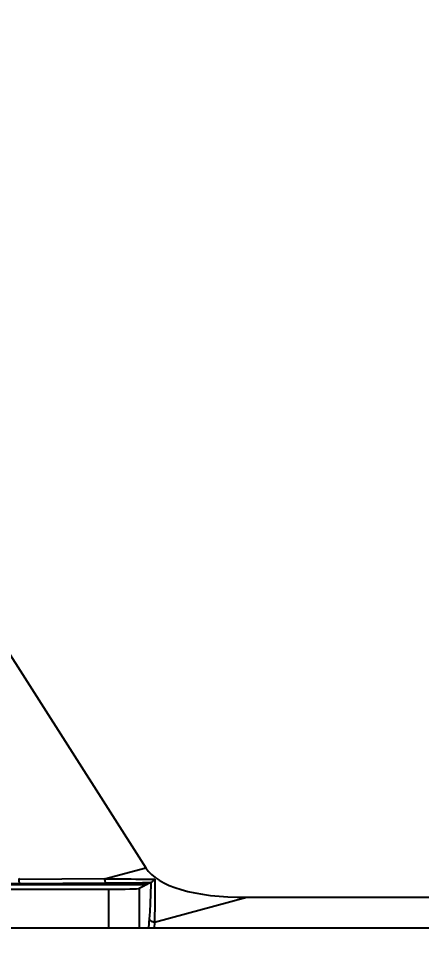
# Model space of a CAD drawing. Header units: millimetres. Extents: x 620 to 19791, y 2539 to 6969.
# Drawn here: x 2719 to 2758.3, y 3647.8 to 3739.6 of the extents above; entities that cross this region are included whole.
import ezdxf

# ---------------------------------------------------------------- set-up
doc = ezdxf.new("R2010")
doc.units = ezdxf.units.MM
doc.styles.get("Standard").update_dxf_attribs({"font": 'arial.ttf'})
doc.dimstyles.new('缩小5倍', dxfattribs={"dimtxt": 40, "dimasz": 20, "dimexe": 1, "dimexo": 0.2, "dimgap": 0, "dimtad": 1, "dimtoh": 1, "dimdec": 1, "dimzin": 9, "dimdsep": 46, "dimtxsty": 'Standard', "dimblk": '_FILLED', "dimcen": 0.2, "dimclrd": 256, "dimclre": 256, "dimclrt": 256, "dimadec": 1, "dimazin": 2, "dimtfac": 1, "dimtdec": 1, "dimtofl": 0, "dimtmove": 0, "dimatfit": 3, "dimldrblk": '_FILLED', "dimfxl": 1, "dimtolj": 1, "dimtzin": 0, "dimarcsym": 0})

# ---------------------------------------------------------------- blocks, each defined once
blk = doc.blocks.new('_FILLED')
at = {"color": 0, "linetype": 'ByBlock'}
blk.add_solid([(0, 0), (-1, 0.15), (-1, -0.15)], dxfattribs=at)
blk = doc.blocks.new('*D14')
at = {"lineweight": -2, "transparency": 16777216}
for p, q in [((3089.504, 3675.878), (3089.904, 3675.878)), ((3089.704, 3675.678), (3089.704, 3676.078)), ((3054.511, 3567.513), (3082.291, 3653.052)), ((2653.965, 3567.513), (3054.511, 3567.513))]:
    blk.add_line(p, q, dxfattribs=at)
at = {"layer": 'Defpoints', "color": 0, "transparency": 16777216}
for p in [(3090.939, 3679.683), (3088.468, 3672.074)]:
    blk.add_point(p, dxfattribs=at)
at = {"lineweight": -2, "transparency": 16777216, "xscale": 20, "yscale": 20, "zscale": 20, "rotation": 72.00816518130267}
blk.add_blockref('_FILLED', (3088.468, 3672.074), dxfattribs=at)
at = {"lineweight": 5, "transparency": 16777216, "insert": (2854.238, 3593.802), "char_height": 40, "attachment_point": 5}
blk.add_mtext('\\A1;4-∅8mm [∅3/8"]', dxfattribs=at)

msp = doc.modelspace()

# ---------------------------------------------------------------- linework, layer by layer
at = {"color": 7, "linetype": 'Continuous'}
for p, q in [((2543.2755, 3952.09196), (2731.41596, 3656.77059)), ((2727.40074, 3655.68845), (2731.41596, 3656.77059)), ((2727.40074, 3655.68845), (2719.07821, 3655.62127)), ((2696.86266, 3655.12592), (2731.5451, 3655.12592)), ((2700.61097, 3654.67552), (2727.79679, 3654.67552)), ((2711.7148, 3655.21268), (2719.1519, 3655.21268)), ((2719.1519, 3655.21268), (2727.54485, 3655.28043)), ((2727.79679, 3654.67552), (2727.79679, 3650.87829)), ((2731.91696, 3655.31172), (2730.79268, 3654.74997)), ((2730.79268, 3654.74997), (2730.79268, 3650.87829)), ((2732.26902, 3651.44801), (2741.28648, 3653.87829)), ((2741.28648, 3653.87829), (2761.47335, 3653.87829)), ((2731.76971, 3651.84801), (2731.70195, 3650.87829)), ((3124.70388, 3650.87829), (2525.20388, 3650.87829)), ((2732.26902, 3651.44801), (2732.22921, 3650.87829))]:
    msp.add_line(p, q, dxfattribs=at)
for centre, major_axis, ratio, start_param, end_param in [((2754.64412, 3663.87829), (23.56471, 6.35089), 0.32779468, -3.03912345, -2.25892049), ((2717.41713, 3655.71251), (1.66086, -0.10499), 0.29433687, 0.02804534, 0.21155512), ((2727.79679, 3654.75408), (3, 0), 0.02618592, -1.57079633, -0.05235988)]:
    msp.add_ellipse(centre, major_axis=major_axis, ratio=ratio, start_param=start_param, end_param=end_param, dxfattribs=at)
for points, knots in [([(2719.1519, 3655.21268), (2719.1496, 3655.21308), (2719.14612, 3655.21485), (2719.14214, 3655.21844), (2719.13764, 3655.22376), (2719.13226, 3655.23278), (2719.12627, 3655.24631), (2719.12045, 3655.26314), (2719.11481, 3655.28319), (2719.10943, 3655.30633), (2719.1023, 3655.34281), (2719.09453, 3655.39489), (2719.08711, 3655.46407), (2719.08147, 3655.54056), (2719.07908, 3655.5938), (2719.07821, 3655.62127)], [0, 0, 0, 0, 0.01655074, 0.02653829, 0.03799154, 0.06582694, 0.10071804, 0.14284398, 0.19213942, 0.24841949, 0.3113858, 0.45585381, 0.62189004, 0.80498889, 1, 1, 1, 1]), ([(2727.40074, 3655.68845), (2727.40244, 3655.6611), (2727.4071, 3655.60797), (2727.41808, 3655.53167), (2727.43258, 3655.46248), (2727.44776, 3655.41047), (2727.46163, 3655.37413), (2727.47221, 3655.35087), (2727.48331, 3655.33067), (2727.49487, 3655.31367), (2727.50681, 3655.29998), (2727.51911, 3655.28968), (2727.53175, 3655.2829), (2727.54058, 3655.28079), (2727.54485, 3655.28043)], [0, 0, 0, 0, 0.18189474, 0.35381425, 0.51135381, 0.65082357, 0.71286841, 0.76942079, 0.82035501, 0.86567066, 0.90558103, 0.94059075, 0.97159764, 1, 1, 1, 1]), ([(2727.40074, 3655.68845), (2727.80782, 3655.68519), (2729.44409, 3655.67192), (2731.08035, 3655.65782), (2732.30953, 3655.64672)], [0, 0, 0, 0, 0.24878617, 1, 1, 1, 1]), ([(2731.92374, 3655.31341), (2731.92523, 3655.31366), (2731.92853, 3655.3146), (2731.93621, 3655.31782), (2731.94766, 3655.32428), (2731.96329, 3655.3346), (2731.98141, 3655.34779), (2732.00167, 3655.36353), (2732.02379, 3655.38154), (2732.04754, 3655.40159), (2732.08209, 3655.43162), (2732.12803, 3655.47301), (2732.18578, 3655.52684), (2732.24683, 3655.58525), (2732.28833, 3655.62582), (2732.30953, 3655.64672)], [0, 0, 0, 0, 0.00886494, 0.01999809, 0.04882889, 0.08573764, 0.12980891, 0.18020601, 0.23618192, 0.29710798, 0.3624526, 0.50459765, 0.65965226, 0.82542284, 1, 1, 1, 1]), ([(2732.30953, 3655.64672), (2732.31046, 3655.24329), (2732.31022, 3654.46791), (2732.30337, 3653.3586), (2732.29041, 3652.36242), (2732.27704, 3651.73825), (2732.26902, 3651.44801)], [0, 0, 0, 0, 0.28822549, 0.55397115, 0.79255833, 1, 1, 1, 1]), ([(2727.54485, 3655.28043), (2727.90823, 3655.28336), (2729.36786, 3655.29495), (2730.82749, 3655.30576), (2731.92374, 3655.31341)], [0, 0, 0, 0, 0.24895807, 1, 1, 1, 1]), ([(2731.91696, 3655.31172), (2731.90907, 3654.98098), (2731.89132, 3654.34492), (2731.85749, 3653.43311), (2731.81815, 3652.60917), (2731.78667, 3652.0907), (2731.76971, 3651.84801)], [0, 0, 0, 0, 0.28626271, 0.550578, 0.78949117, 1, 1, 1, 1]), ([(2731.91696, 3655.31172), (2731.91776, 3655.31212), (2731.92004, 3655.31274), (2731.92232, 3655.31318), (2731.92374, 3655.31341)], [0, 0, 0, 0, 0.38289931, 1, 1, 1, 1]), ([(2732.26902, 3651.44801), (2732.23702, 3651.44882), (2732.17333, 3651.45532), (2732.08132, 3651.47939), (2731.99605, 3651.51694), (2731.92064, 3651.56666), (2731.85785, 3651.62684), (2731.81006, 3651.69542), (2731.77918, 3651.76991), (2731.77072, 3651.8222), (2731.76971, 3651.84801)], [0, 0, 0, 0, 0.1370437, 0.27280356, 0.40560788, 0.53412181, 0.65753692, 0.77573703, 0.88940364, 1, 1, 1, 1])]:
    msp.add_open_spline(points, degree=3, knots=knots, dxfattribs=at)

# ---------------------------------------------------------------- dimensions: what is measured, and where the dimension line sits
at = {"color": 6, "lineweight": 5}
dim = msp.add_diameter_dim_2p(p1=(3090.93941, 3679.6827), p2=(3088.46836, 3672.07389), text='4-<>', dimstyle='缩小5倍', override={"dimpost": 'mm'}, dxfattribs=at)
dim.commit()
dim.dimension.update_dxf_attribs({"geometry": '*D14', "text_midpoint": (2854.23811, 3567.51308), "dimtype": 163})

doc.saveas('drawing.dxf')
